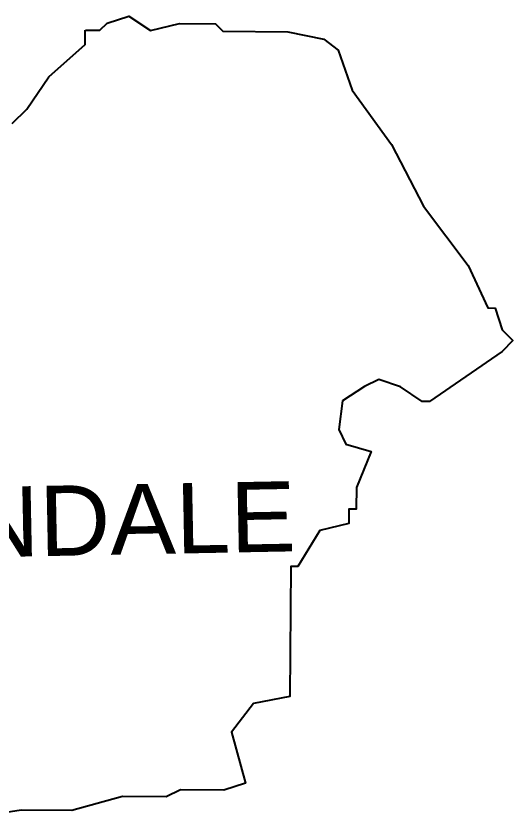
# Model space of a CAD drawing. Header units: metres. Extents: x 278606 to 280374, y 2046217 to 2047679.
# Drawn here: x 279605 to 280374, y 2046439 to 2047679 of the extents above; entities that cross this region are included whole.
import ezdxf

# ---------------------------------------------------------------- set-up
doc = ezdxf.new("R2010")
doc.units = ezdxf.units.M
doc.layers.add('VILLAGE NAME', color=250, linetype='Continuous')
doc.styles.get("Standard").update_dxf_attribs({"font": 'simplex.shx'})

msp = doc.modelspace()

# ---------------------------------------------------------------- linework, layer by layer
at = {"color": 6, "flags": 128}
for points in [[(279712, 2047657), (279734.5, 2047657), (279745.6, 2047667.9), (279779.3, 2047678.8), (279812.6, 2047656.2), (279857.5, 2047667.1), (279913.4, 2047666.6), (279924.5, 2047655.3), (280025.2, 2047654.5), (280081, 2047642.9), (280103.2, 2047626), (280125.1, 2047564.3), (280186, 2047479.9), (280235.5, 2047384.4), (280304.4, 2047292.8), (280334.9, 2047227), (280346.2, 2047226.9), (280357.1, 2047193.3), (280373.7, 2047176.4), (280356.8, 2047159.7), (280244.3, 2047082.3), (280233.1, 2047082.4), (280199.8, 2047105.1), (280166.3, 2047116.5), (280143.8, 2047105.5), (280110.1, 2047083.4), (280104.2, 2047038.7), (280115.2, 2047016.2), (280154.2, 2047004.7), (280131.4, 2046949), (280131.2, 2046916.8), (280131.1, 2046915.4), (280119.9, 2046915.5), (280119.8, 2046893.2), (280075, 2046882.3), (280041, 2046826.6), (280029.8, 2046826.7), (280028.2, 2046625.4), (279972.2, 2046614.7), (279938.3, 2046570.2), (279960, 2046491.7), (279926.3, 2046480.8), (279859.2, 2046481.3), (279836.8, 2046470.4), (279769.7, 2046470.9), (279691.2, 2046449.1), (279612.9, 2046449.8), (279545.7, 2046439.1)], [(279599, 2047512.5), (279621.5, 2047534.7), (279655.5, 2047584.8), (279711.8, 2047634.7), (279711.8, 2047657)]]:
    msp.add_lwpolyline(points, dxfattribs=at)

# ---------------------------------------------------------------- texts
at = {"layer": 'VILLAGE NAME', "insert": (278998.2, 2046939.1), "char_height": 108.748, "attachment_point": 1, "rotation": 1.1028}
msp.add_mtext_dynamic_manual_height_columns('{\\fArial|b0|i0|c0|p34;KOLMANDALE}', width=726.929, gutter_width=543.7, heights=[0], dxfattribs=at)

doc.saveas('drawing.dxf')
